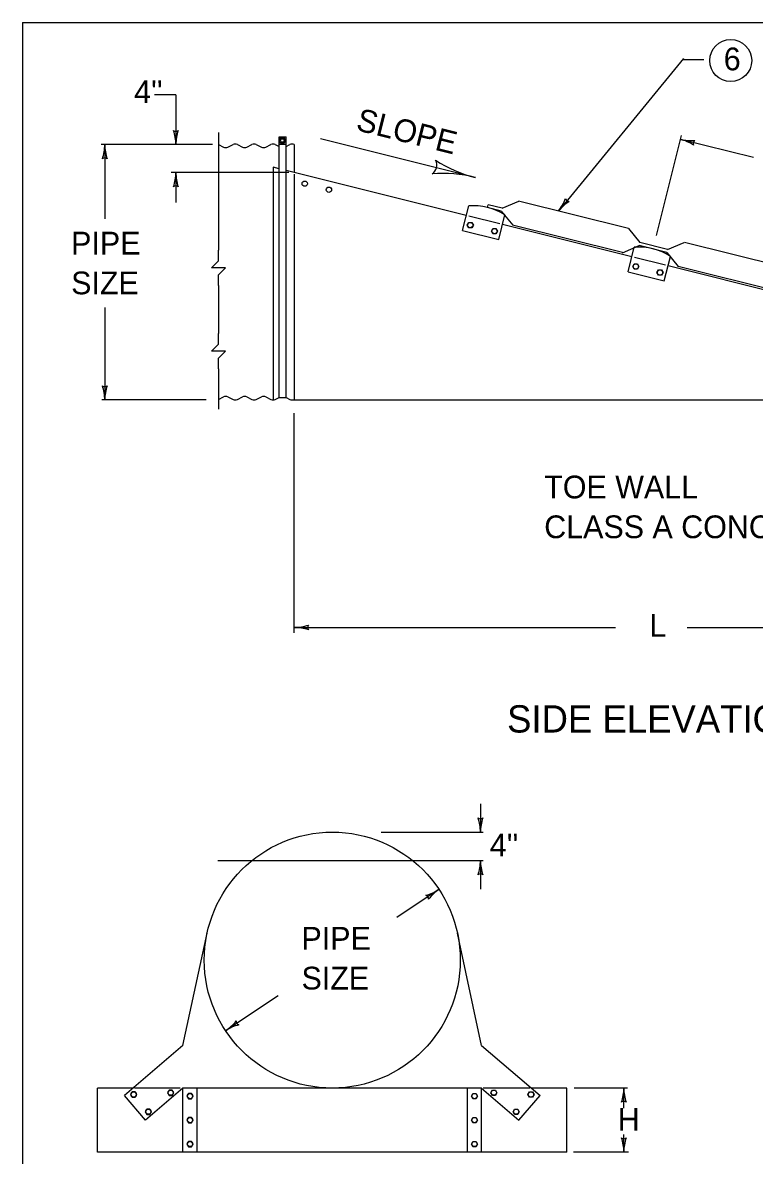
# Model space of a CAD drawing. Extents: x 1007 to 1035.5, y 1000.5 to 1021.5.
# Drawn here: x 1007 to 1013.43, y 1011.54 to 1021.5 of the extents above; entities that cross this region are included whole.
import ezdxf

# ---------------------------------------------------------------- set-up
doc = ezdxf.new("R2010")
doc.units = 0
doc.layers.add('Level 1', color=7, linetype='Continuous')
doc.layers.add('Level 10', color=7, linetype='Continuous')

msp = doc.modelspace()

# ---------------------------------------------------------------- linework, layer by layer
at = {"layer": 'Level 1'}
for p, q in [((1012.8083, 1021.1838), (1011.7088, 1019.8438)), ((1012.9876, 1021.1733), (1012.8001, 1021.1733)), ((1008.3464, 1020.864), (1008.1589, 1020.864)), ((1008.3464, 1020.864), (1008.3464, 1020.4278)), ((1008.7214, 1020.5329), (1008.7214, 1019.5007)), ((1009.2533, 1018.2031), (1009.2533, 1020.4948)), ((1009.2533, 1020.4948), (1009.3158, 1020.4948)), ((1009.3158, 1018.2031), (1009.3158, 1020.4948)), ((1010.9784, 1020.139), (1009.6184, 1020.4789)), ((1012.5697, 1019.6289), (1012.7895, 1020.5072)), ((1013.4222, 1020.3138), (1012.7812, 1020.474)), ((1008.6681, 1020.4278), (1007.6903, 1020.4278)), ((1007.7214, 1020.4278), (1007.7214, 1019.7762)), ((1008.7214, 1020.4272), (1008.7655, 1020.4054)), ((1008.8035, 1020.4054), (1008.8488, 1020.4278)), ((1008.8868, 1020.4278), (1008.9322, 1020.4055)), ((1008.9702, 1020.4054), (1009.0156, 1020.4278)), ((1009.0536, 1020.4278), (1009.0988, 1020.4055)), ((1009.1368, 1020.4054), (1009.1823, 1020.4278)), ((1009.2203, 1020.4278), (1009.2533, 1020.4116)), ((1009.2533, 1020.4323), (1009.3158, 1020.4323)), ((1009.3158, 1020.4115), (1009.3489, 1020.4278)), ((1009.3869, 1020.4278), (1009.3869, 1020.1823)), ((1009.3394, 1020.1823), (1008.3061, 1020.1823)), ((1008.3464, 1020.1823), (1008.3464, 1019.9175)), ((1009.2013, 1020.2287), (1009.2013, 1018.1823)), ((1009.2533, 1020.2157), (1009.2013, 1020.2287)), ((1010.8993, 1019.805), (1009.3158, 1020.2004)), ((1009.3869, 1020.168), (1009.3869, 1018.1868)), ((1010.8662, 1019.6727), (1010.9203, 1019.8891)), ((1011.0856, 1019.8734), (1011.0921, 1019.8995)), ((1011.2068, 1019.8431), (1011.0856, 1019.8734)), ((1011.2133, 1019.8693), (1011.0921, 1019.8995)), ((1011.2133, 1019.8693), (1011.3598, 1019.9314)), ((1012.3258, 1019.6896), (1011.3593, 1019.9312)), ((1011.1941, 1019.7319), (1010.9219, 1019.7998)), ((1011.1844, 1019.5931), (1011.2386, 1019.8094)), ((1011.2068, 1019.8431), (1011.3069, 1019.7192)), ((1011.1838, 1019.5901), (1010.8655, 1019.6698)), ((1012.3544, 1019.4412), (1011.2175, 1019.7251)), ((1012.2717, 1019.4776), (1011.3064, 1019.7189)), ((1012.3258, 1019.6896), (1012.4259, 1019.5657)), ((1012.6684, 1019.5051), (1012.4259, 1019.5657)), ((1012.6684, 1019.5051), (1012.8149, 1019.5673)), ((1014.2703, 1019.2039), (1012.8156, 1019.5676)), ((1012.2727, 1019.4773), (1012.4193, 1019.5396)), ((1012.3213, 1019.3085), (1012.3753, 1019.5249)), ((1012.6618, 1019.4789), (1012.4193, 1019.5396)), ((1012.6618, 1019.4789), (1012.762, 1019.355)), ((1012.6492, 1019.3678), (1012.377, 1019.4357)), ((1012.6395, 1019.2289), (1012.6937, 1019.4453)), ((1014.128, 1018.9984), (1012.6728, 1019.3618)), ((1014.2174, 1018.9916), (1012.7616, 1019.3555)), ((1012.6389, 1019.2259), (1012.3206, 1019.3056)), ((1008.7214, 1019.1881), (1008.7214, 1018.7679)), ((1007.7214, 1018.9953), (1007.7214, 1018.1823)), ((1008.7214, 1018.4553), (1008.7214, 1018.1023)), ((1009.2012, 1018.4656), (1009.2012, 1018.1912)), ((1008.6136, 1018.1823), (1007.6947, 1018.1823)), ((1008.7214, 1018.1874), (1008.7655, 1018.2092)), ((1008.8035, 1018.2092), (1008.8488, 1018.1868)), ((1008.8868, 1018.1868), (1008.9322, 1018.2091)), ((1008.9702, 1018.2092), (1009.0156, 1018.1868)), ((1009.0536, 1018.1868), (1009.0988, 1018.2091)), ((1009.1368, 1018.2092), (1009.1823, 1018.1868)), ((1009.2203, 1018.1868), (1009.2533, 1018.2031)), ((1009.2533, 1018.2031), (1009.3158, 1018.2031)), ((1009.3158, 1018.2031), (1009.3489, 1018.1868)), ((1009.3679, 1018.1823), (1009.3869, 1018.1868)), ((1009.3679, 1018.1823), (1016.1369, 1018.1823)), ((1009.3869, 1016.1347), (1009.3869, 1018.0658)), ((1009.3869, 1016.1823), (1012.2112, 1016.1823)), ((1012.841, 1016.1823), (1015.8869, 1016.1823)), ((1011.0237, 1014.6323), (1011.0237, 1014.3823)), ((1010.1506, 1014.3823), (1011.047, 1014.3823)), ((1008.7146, 1014.1323), (1011.047, 1014.1323)), ((1011.0237, 1014.1323), (1011.0237, 1013.8823)), ((1010.6603, 1013.8798), (1010.2873, 1013.6325)), ((1008.4088, 1012.5073), (1008.6216, 1013.4944)), ((1011.0338, 1012.5073), (1010.8211, 1013.4944)), ((1009.2462, 1012.9423), (1008.7837, 1012.6358)), ((1008.4088, 1012.5073), (1007.8954, 1012.0673)), ((1011.0338, 1012.5073), (1011.5473, 1012.0673)), ((1007.6588, 1011.5698), (1007.6588, 1012.1323)), ((1007.9713, 1012.1323), (1007.6588, 1012.1323)), ((1008.3838, 1012.1323), (1007.9825, 1012.1323)), ((1008.4088, 1012.1323), (1008.0807, 1011.8511)), ((1011.0338, 1012.1323), (1008.4088, 1012.1323)), ((1008.4088, 1011.5698), (1008.4088, 1012.1323)), ((1008.5338, 1011.5698), (1008.5338, 1012.1323)), ((1010.9088, 1011.5698), (1010.9088, 1012.1323)), ((1011.0338, 1011.5698), (1011.0338, 1012.1323)), ((1011.0338, 1012.1323), (1011.3619, 1011.8511)), ((1011.4582, 1012.1323), (1011.0481, 1012.1323)), ((1011.7838, 1012.1323), (1011.4713, 1012.1323)), ((1011.7838, 1011.5698), (1011.7838, 1012.1323)), ((1012.3168, 1012.1323), (1011.8466, 1012.1323)), ((1012.2838, 1011.9558), (1012.2838, 1012.1323)), ((1008.0807, 1011.8511), (1007.8954, 1012.0673)), ((1011.3619, 1011.8511), (1011.5473, 1012.0673)), ((1012.2838, 1011.5698), (1012.2838, 1011.7228)), ((1008.4088, 1011.5698), (1007.6588, 1011.5698)), ((1011.0338, 1011.5698), (1008.4088, 1011.5698)), ((1011.7838, 1011.5698), (1011.0338, 1011.5698)), ((1012.3254, 1011.5698), (1011.8423, 1011.5698))]:
    msp.add_line(p, q, dxfattribs=at)
for points in [[(1009.2964, 1020.44), (1009.2693, 1020.44), (1009.2558, 1020.4634), (1009.2693, 1020.4868), (1009.2964, 1020.4868), (1009.31, 1020.4634)], [(1010.9479, 1019.6966), (1010.9208, 1019.6966), (1010.9073, 1019.7201), (1010.9208, 1019.7435), (1010.9479, 1019.7435), (1010.9614, 1019.7201)], [(1011.1602, 1019.6435), (1011.1331, 1019.6435), (1011.1196, 1019.6669), (1011.1331, 1019.6903), (1011.1602, 1019.6903), (1011.1737, 1019.6669)], [(1012.403, 1019.3324), (1012.3759, 1019.3324), (1012.3624, 1019.3559), (1012.3759, 1019.3793), (1012.403, 1019.3793), (1012.4165, 1019.3559)], [(1012.6153, 1019.2793), (1012.5882, 1019.2793), (1012.5747, 1019.3028), (1012.5882, 1019.3262), (1012.6153, 1019.3262), (1012.6288, 1019.3028)], [(1007.9619, 1012.0523), (1007.989, 1012.0523), (1008.0025, 1012.0758), (1007.989, 1012.0992), (1007.9619, 1012.0992), (1007.9484, 1012.0758)], [(1008.2873, 1012.0682), (1008.3143, 1012.0682), (1008.3278, 1012.0916), (1008.3143, 1012.115), (1008.2873, 1012.115), (1008.2737, 1012.0916)], [(1008.4578, 1012.0386), (1008.4848, 1012.0386), (1008.4983, 1012.062), (1008.4848, 1012.0854), (1008.4578, 1012.0854), (1008.4442, 1012.062)], [(1010.9849, 1012.0386), (1010.9578, 1012.0386), (1010.9443, 1012.062), (1010.9578, 1012.0854), (1010.9849, 1012.0854), (1010.9984, 1012.062)], [(1011.1554, 1012.0682), (1011.1283, 1012.0682), (1011.1148, 1012.0916), (1011.1283, 1012.115), (1011.1554, 1012.115), (1011.1689, 1012.0916)], [(1011.4807, 1012.0523), (1011.4537, 1012.0523), (1011.4402, 1012.0758), (1011.4537, 1012.0992), (1011.4807, 1012.0992), (1011.4943, 1012.0758)], [(1008.0917, 1011.901), (1008.1187, 1011.901), (1008.1322, 1011.9244), (1008.1187, 1011.9479), (1008.0917, 1011.9479), (1008.0781, 1011.9244)], [(1011.351, 1011.901), (1011.3239, 1011.901), (1011.3104, 1011.9244), (1011.3239, 1011.9479), (1011.351, 1011.9479), (1011.3646, 1011.9244)], [(1008.4578, 1011.8277), (1008.4848, 1011.8277), (1008.4983, 1011.8511), (1008.4848, 1011.8745), (1008.4578, 1011.8745), (1008.4442, 1011.8511)], [(1010.9849, 1011.8277), (1010.9578, 1011.8277), (1010.9443, 1011.8511), (1010.9578, 1011.8745), (1010.9849, 1011.8745), (1010.9984, 1011.8511)], [(1008.4578, 1011.6167), (1008.4848, 1011.6167), (1008.4983, 1011.6402), (1008.4848, 1011.6636), (1008.4578, 1011.6636), (1008.4442, 1011.6402)], [(1010.9849, 1011.6167), (1010.9578, 1011.6167), (1010.9443, 1011.6402), (1010.9578, 1011.6636), (1010.9849, 1011.6636), (1010.9984, 1011.6402)]]:
    msp.add_lwpolyline(points, close=True, dxfattribs=at)
for points in [[(1008.7214, 1019.1881), (1008.7214, 1019.2818), (1008.7839, 1019.3443), (1008.6589, 1019.3443), (1008.7214, 1019.4069), (1008.7214, 1019.5007)], [(1008.7214, 1018.4553), (1008.7214, 1018.5491), (1008.7839, 1018.6116), (1008.6589, 1018.6116), (1008.7214, 1018.6742), (1008.7214, 1018.7679)]]:
    msp.add_lwpolyline(points, dxfattribs=at)
for centre, radius in [((1013.2234, 1021.167), 0.1847), ((1009.2829, 1020.4634), 0.0232), ((1009.2829, 1020.4634), 0.0156), ((1009.4794, 1020.0842), 0.0232), ((1009.4794, 1020.0842), 0.0232), ((1009.6916, 1020.0311), 0.0232), ((1009.6916, 1020.0311), 0.0232), ((1010.9343, 1019.72), 0.0232), ((1010.9343, 1019.72), 0.0232), ((1011.1466, 1019.6669), 0.0232), ((1011.1466, 1019.6669), 0.0232), ((1012.3894, 1019.3558), 0.0232), ((1012.6016, 1019.3027), 0.0232), ((1009.7213, 1013.2573), 1.125), ((1007.9755, 1012.0757), 0.0232), ((1008.3008, 1012.0916), 0.0232), ((1008.4713, 1012.062), 0.0232), ((1010.9713, 1012.062), 0.0232), ((1011.1418, 1012.0916), 0.0232), ((1011.4671, 1012.0757), 0.0232), ((1008.1052, 1011.9244), 0.0232), ((1011.3375, 1011.9244), 0.0232), ((1008.4713, 1011.8511), 0.0232), ((1010.9713, 1011.8511), 0.0232), ((1008.4713, 1011.6401), 0.0232), ((1010.9713, 1011.6401), 0.0232)]:
    msp.add_circle(centre, radius, dxfattribs=at)
for centre, radius, start, end in [((1008.3465, 1020.5765), 0.0313, 228.7746, 310.89129), ((1007.9555, 1020.4278), 0.3909, 0, 18.66878), ((1008.7374, 1020.4278), 0.3909, 161.34716, 179.99389), ((1012.876, 1020.8533), 0.3909, 255.95153, 255.96376), ((1012.876, 1020.8533), 0.3909, 255.96376, 274.63254), ((1012.6864, 1020.0947), 0.3909, 57.31091, 75.95764), ((1012.9254, 1020.4379), 0.0313, 124.73835, 206.85505), ((1007.3305, 1020.4278), 0.3909, 341.34716, 359.99389), ((1008.1124, 1020.4278), 0.3909, 179.98778, 180), ((1008.1124, 1020.4278), 0.3909, 180, 198.66878), ((1007.9555, 1020.4278), 0.3909, 359.98778, 0), ((1008.7845, 1020.444), 0.043, 243.72016, 296.22978), ((1008.8679, 1020.3893), 0.043, 63.77022, 116.27984), ((1008.9512, 1020.444), 0.043, 243.72016, 296.22978), ((1009.0346, 1020.3893), 0.043, 63.77022, 116.27984), ((1009.1179, 1020.444), 0.043, 243.72016, 296.22978), ((1009.2013, 1020.3893), 0.043, 63.77022, 116.27984), ((1009.3679, 1020.3893), 0.043, 63.77022, 116.27984), ((1007.7214, 1020.2792), 0.0313, 48.7746, 130.89129), ((1010.5461, 1020.2472), 0.0938, 304.74184, 26.85854), ((1011.2626, 1021.2759), 1.1719, 237.31441, 255.96114), ((1007.9555, 1020.1823), 0.3909, 341.34716, 359.99389), ((1008.7374, 1020.1823), 0.3909, 179.98778, 180), ((1008.7374, 1020.1823), 0.3909, 180, 198.66878), ((1010.6943, 1019.0021), 1.1719, 75.96725, 94.63603), ((1008.3464, 1020.0337), 0.0313, 48.7746, 130.89129), ((1010.6943, 1019.0021), 1.1719, 75.95502, 75.96725), ((1011.4066, 1020.0917), 0.3909, 320.63359, 339.30238), ((1011.8032, 1019.9587), 0.0313, 189.40819, 271.52489), ((1010.9593, 1019.3689), 0.5216, 57.6223, 94.28933), ((1012.0111, 1019.5958), 0.3909, 121.98075, 140.62748), ((1011.4066, 1020.0917), 0.3909, 320.62137, 320.63359), ((1012.4143, 1019.0048), 0.5216, 57.6223, 94.28933), ((1007.7215, 1018.331), 0.0313, 228.7746, 310.89129), ((1007.3305, 1018.1823), 0.3909, 0, 18.66878), ((1008.1124, 1018.1823), 0.3909, 161.34716, 179.99389), ((1007.3305, 1018.1823), 0.3909, 359.98778, 0), ((1008.7845, 1018.1706), 0.043, 63.77022, 116.27984), ((1008.8679, 1018.2253), 0.043, 243.72016, 296.22978), ((1008.9512, 1018.1706), 0.043, 63.77022, 116.27984), ((1009.0346, 1018.2253), 0.043, 243.72016, 296.22978), ((1009.1179, 1018.1706), 0.043, 63.77022, 116.27984), ((1009.2013, 1018.2253), 0.043, 243.72016, 296.22978), ((1009.3679, 1018.2253), 0.043, 243.73336, 270), ((1009.3869, 1016.5733), 0.3909, 269.98778, 270), ((1009.3869, 1016.5733), 0.3909, 270, 288.66878), ((1009.3869, 1015.7914), 0.3909, 71.34716, 89.99389), ((1009.5356, 1016.1823), 0.0313, 138.7746, 220.89129), ((1011.0237, 1014.531), 0.0313, 228.7746, 310.89129), ((1010.6327, 1014.3823), 0.3909, 0, 18.66878), ((1011.4146, 1014.3823), 0.3909, 161.34716, 179.99389), ((1010.6327, 1014.3823), 0.3909, 359.98778, 0), ((1010.6327, 1014.1323), 0.3909, 341.34716, 359.99389), ((1011.4146, 1014.1323), 0.3909, 179.98778, 180), ((1011.4146, 1014.1323), 0.3909, 180, 198.66878), ((1011.0236, 1013.9837), 0.0313, 48.7746, 130.89129), ((1010.4442, 1014.2056), 0.3909, 284.88783, 303.53456), ((1010.8763, 1013.5539), 0.3909, 123.54067, 142.20946), ((1010.8763, 1013.5539), 0.3909, 123.52845, 123.54067), ((1010.5363, 1013.7976), 0.0313, 352.31527, 74.43196), ((1008.5677, 1012.9616), 0.3909, 303.54067, 322.20946), ((1008.9997, 1012.3099), 0.3909, 104.88783, 123.53456), ((1008.9076, 1012.7179), 0.0313, 172.31527, 254.43196), ((1008.5677, 1012.9616), 0.3909, 303.52845, 303.54067), ((1011.8929, 1012.1323), 0.3909, 341.34716, 359.99389), ((1012.6748, 1012.1323), 0.3909, 179.98778, 180), ((1012.6748, 1012.1323), 0.3909, 180, 198.66878), ((1012.2838, 1011.9837), 0.0313, 48.7746, 130.89129), ((1012.2839, 1011.7185), 0.0313, 228.7746, 310.89129), ((1011.8929, 1011.5698), 0.3909, 0, 18.66878), ((1012.6748, 1011.5698), 0.3909, 161.34716, 179.99389), ((1011.8929, 1011.5698), 0.3909, 359.98778, 0)]:
    msp.add_arc(centre, radius, start, end, dxfattribs=at)
at = {"layer": 'Level 10'}
for q in [(1035.5, 1021.5), (1007, 1000.5)]:
    msp.add_line((1007, 1021.5), q, dxfattribs=at)

# ---------------------------------------------------------------- texts
at = {"layer": 'Level 1'}
for s, height, p in [('6', 0.2, (1013.1619, 1021.081)), ("4''", 0.2, (1007.9795, 1020.7933)), ('PIPE', 0.2, (1007.4261, 1019.4614)), ('SIZE', 0.2, (1007.4261, 1019.1114)), ('TOE WALL', 0.2, (1011.5841, 1017.3171)), ('CLASS A CONCRETE', 0.2, (1011.5841, 1016.9671)), ('L', 0.2, (1012.5086, 1016.0998)), ('SIDE ELEVATION', 0.24, (1011.2576, 1015.2583)), ("4''", 0.2, (1011.1057, 1014.1688)), ('PIPE', 0.2, (1009.4506, 1013.3488)), ('SIZE', 0.2, (1009.4506, 1012.9988)), ('H', 0.2, (1012.2301, 1011.7571))]:
    msp.add_text(s, height=height, dxfattribs=at).set_placement(p)
msp.add_text('SLOPE', height=0.2, rotation=345.96515, dxfattribs=at).set_placement((1009.9214, 1020.5564))

doc.saveas('drawing.dxf')
